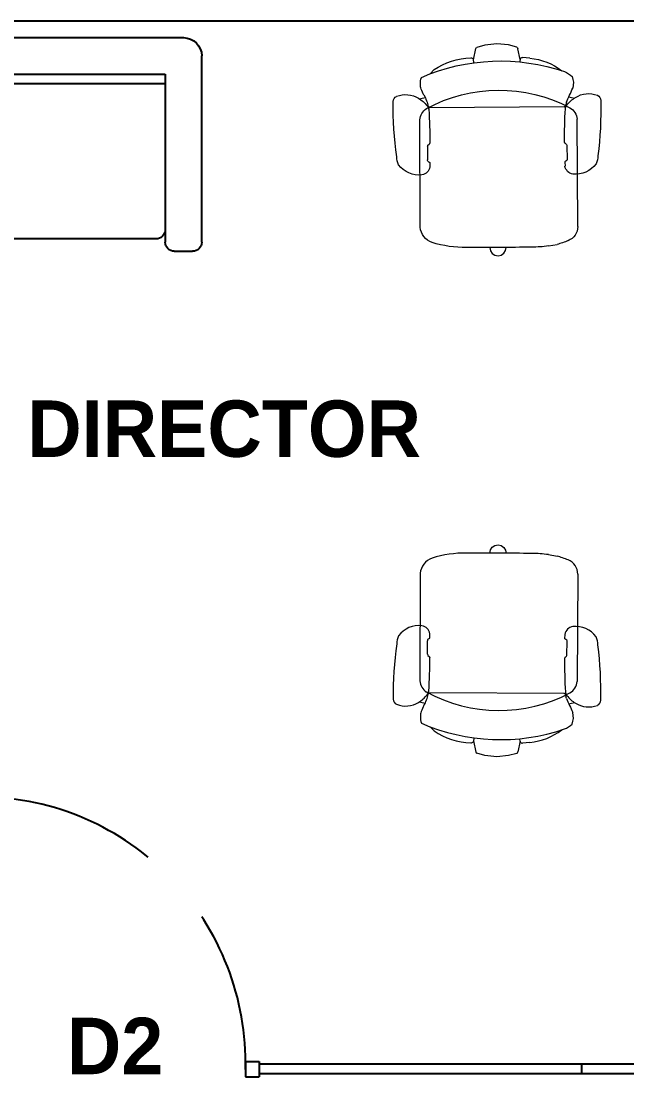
# Model space of a CAD drawing. Header units: inches. Extents: x 484217 to 497210, y -26946 to -21493.
# Drawn here: x 487368.7 to 487453.3, y -24363.5 to -24216.2 of the extents above; entities that cross this region are included whole.
import ezdxf

# ---------------------------------------------------------------- set-up
doc = ezdxf.new("R2010")
doc.units = ezdxf.units.IN
doc.header["$LTSCALE"] = 20
doc.header["$MEASUREMENT"] = 0
doc.linetypes.add('DASHED', pattern=[0.75, 0.5, -0.25])
doc.layers.add('A-furniture', color=50, linetype='Continuous', lineweight=9)
doc.layers.add('I-ANNO-TEXT', color=7, linetype='Continuous', lineweight=18)
for name, color, linetype in [('furniture', 4, 'Continuous'), ('GLAZING', 4, 'Continuous'), ('I-WALL-IN', 3, 'Continuous')]:
    doc.layers.add(name, color=color, linetype=linetype)
doc.styles.add('MICRO', font='')
doc.styles.get('MICRO').set_extended_font_data('MicrogrammaSSi', bold=True)

# ---------------------------------------------------------------- blocks, each defined once
blk = doc.blocks.new('A$C6A0E07C9')
at = {"layer": 'A-furniture'}
for p, q in [((-0.2138, 0.2718), (0.1182, 0.2876)), ((-0.0121, 0.2424), (-0.025, 0.2422)), ((-0.0115, 0.2426), (-0.0121, 0.2424)), ((-0.0112, 0.2428), (-0.0115, 0.2426)), ((-0.0079, 0.2484), (-0.0112, 0.2428)), ((0.0377, 0.2515), (-0.0033, 0.2499)), ((0.0418, 0.2505), (0.045, 0.2473)), ((0.045, 0.2473), (0.0464, 0.2461)), ((0.0464, 0.2461), (0.0478, 0.2453)), ((0.0478, 0.2453), (0.0485, 0.2451)), ((0.1585, 0.2497), (0.1792, -0.1667)), ((-0.2691, 0.1773), (-0.2664, 0.2046)), ((0.3152, 0.1516), (0.3188, 0.1294)), ((0.3146, 0.1213), (0.3056, 0.1197)), ((0.3131, 0.1211), (0.3466, 0.116)), ((0.3514, 0.1128), (0.36, 0.0876)), ((0.36, 0.0876), (0.3659, 0.0513)), ((-0.2893, 0.0294), (-0.2841, 0.0379)), ((-0.2841, 0.0379), (-0.2762, 0.0438)), ((-0.2762, 0.0438), (-0.2666, 0.0462)), ((0.3659, 0.0513), (0.3636, 0.0146)), ((-0.2907, 0.0196), (-0.2893, 0.0294)), ((-0.2883, 0.01), (-0.2907, 0.0196)), ((-0.2824, 0.002), (-0.2883, 0.01)), ((-0.2739, -0.003), (-0.2824, 0.002)), ((0.3636, 0.0146), (0.3576, -0.0113)), ((-0.2641, -0.0045), (-0.2739, -0.003)), ((0.3108, -0.0224), (0.3218, -0.0234)), ((0.3197, -0.023), (0.3546, -0.0146)), ((0.3546, -0.0146), (0.3564, -0.0132)), ((0.3564, -0.0132), (0.3576, -0.0113)), ((0.2962, -0.1472), (0.2839, -0.1595)), ((0.0087, -0.176), (-0.0042, -0.1772)), ((0.0094, -0.1763), (0.0087, -0.176)), ((0.0097, -0.1764), (0.0094, -0.1763)), ((0.0135, -0.1816), (0.0097, -0.1764)), ((0.0591, -0.1802), (0.0183, -0.1827)), ((0.0631, -0.1788), (0.066, -0.1753)), ((0.066, -0.1753), (0.0673, -0.174)), ((0.0673, -0.174), (0.0686, -0.173)), ((0.0686, -0.173), (0.0692, -0.1728)), ((-0.1895, -0.2174), (0.1433, -0.1996))]:
    blk.add_line(p, q, dxfattribs=at)
for centre, radius, start, end in [((0.2241, -0.8917), 1.2574, 92.3594, 100.1757), ((0.1721, 0.3454), 0.0192, 28.1256, 89.2436), ((0.0274, 0.2777), 0.0792, 129.4999, 189.1152), ((0.0065, 0.2825), 0.0635, 94.0792, 117.5938), ((0.1209, 0.3234), 0.0749, 330.3794, 24.513), ((-0.21, 0.2233), 0.0487, 94.526, 161.0109), ((-0.0222, 0.2712), 0.0292, 192.0047, 264.4409), ((0.117, 0.2414), 0.0463, 34.0902, 88.4441), ((-0.2488, 0.0248), 0.4712, 334.5973, 30.9732), ((0.1077, 0.3263), 0.0879, 309.6726, 333.0223), ((-1.1254, 2.7931), 2.8487, 297.1157, 298.0695), ((-0.9196, -0.0126), 1.143, 14.0931, 15.0056), ((0.2336, 0.2226), 0.0597, 72.5282, 107.7011), ((0.1951, 0.2221), 0.0806, 25.5198, 45.5387), ((0.5941, -0.0351), 0.8932, 162.1203, 164.4323), ((-0.0038, 0.2437), 0.00623, 84.8455, 131.3174), ((0.0374, 0.2414), 0.0101, 64.5281, 88.6391), ((0.0007, 1.5534), 1.3091, 272.0899, 276.676), ((0.1493, 0.274), 0.0211, 279.8693, 313.3434), ((0.1704, 0.2449), 0.0129, 130.1366, 158.0173), ((0.1866, 0.1808), 0.0779, 100.0525, 108.2672), ((-0.3014, 0.0263), 0.6141, 339.6108, 22.0467), ((0.1276, 0.1249), 0.1894, 8.0925, 40.8276), ((0.1816, 0.1421), 0.4521, 175.5289, 182.0991), ((72.2191, 3.6268), 72.5738, 182.765274, 182.924882), ((0.31, 0.1288), 0.0088, 301.088, 3.1667), ((0.3467, 0.1108), 0.00513, 22.8184, 91.0076), ((0.1162, -0.0378), 0.2107, 328.6962, 1.8079), ((0.3177, -0.0315), 0.00903, 2.1237, 63.3709), ((0.0809, -0.0616), 0.3414, 182.481, 200.7553), ((-0.1856, -0.1603), 0.0572, 202.8821, 266.1169), ((0.0015, -0.2058), 0.0292, 101.2525, 173.6887), ((0.0171, -0.1766), 0.00623, 234.376, 280.848), ((0.0579, -0.1702), 0.0101, 277.0543, 301.1654), ((0.1515, -1.4793), 1.3091, 89.0174, 93.6036), ((0.138, -0.155), 0.0449, 276.7939, 330.1521), ((0.1724, -0.1915), 0.0211, 52.3501, 85.8241), ((0.197, -0.1553), 0.0211, 212.6602, 229.0352), ((0.1633, -0.2919), 0.1223, 63.0548, 80.6357), ((0.1362, -0.2476), 0.0879, 32.6712, 56.0209), ((-0.9196, -0.0126), 1.143, 350.6964, 351.6126), ((0.3239, 0.0551), 0.2601, 246.1539, 250.8174), ((0.249, -0.1528), 0.0392, 254.2998, 275.9911), ((0.2537, -0.1401), 0.0518, 269.3553, 293.3788), ((0.0516, -0.2073), 0.0792, 176.5782, 236.1936), ((0.1491, -0.2435), 0.0749, 341.1805, 35.314), ((0.0312, -0.2142), 0.0635, 248.0997, 271.6142), ((0.1312, 0.9758), 1.2574, 265.5178, 273.334), ((0.2022, -0.2604), 0.0192, 276.4498, 337.5679)]:
    blk.add_arc(centre, radius, start, end, dxfattribs=at)
blk = doc.blocks.new('glass doors- 900')
for p, q in [((387080.9, -15045.5), (387080.9, -14224.6)), ((387102.3, -15045.5), (387102.3, -14226.3)), ((387070.1, -14365.5), (387038, -14365.5)), ((387080.9, -14354.8), (387070.1, -14354.8)), ((387070.1, -14408.4), (387070.1, -14354.8)), ((387102.3, -14354.8), (387113, -14354.8)), ((387113, -14408.4), (387113, -14354.8)), ((387113, -14365.5), (387145.1, -14365.5)), ((387016.6, -14483.4), (387016.6, -14387)), ((387038, -14483.4), (387038, -14397.7)), ((387070.1, -14397.7), (387038, -14397.7)), ((387113, -14397.7), (387145.1, -14397.7)), ((387145.1, -14483.4), (387145.1, -14397.7)), ((387166.6, -14483.4), (387166.6, -14387)), ((387080.9, -14408.4), (387070.1, -14408.4)), ((387102.3, -14408.4), (387113, -14408.4)), ((387038, -14483.4), (387016.6, -14483.4)), ((387145.1, -14483.4), (387166.6, -14483.4)), ((387038, -15045.5), (387038, -15092.6)), ((387080.9, -15045.5), (387038, -15045.5)), ((387080.9, -15045.5), (387080.9, -15092.6)), ((387080.9, -15045.5), (387080.9, -15092.6)), ((387080.9, -15045.5), (387102.3, -15045.5)), ((387895.1, -15045.5), (387895.1, -15092.6)), ((387895.1, -15045.5), (387895.1, -15092.6)), ((387895.1, -15045.5), (387895.1, -15045.5)), ((387895.1, -15045.5), (387938, -15045.5)), ((387938, -15045.5), (387938, -15092.6)), ((387080.9, -15092.6), (387038, -15092.6)), ((387895.1, -15092.6), (387938, -15092.6))]:
    blk.add_line(p, q)
at = {"linetype": 'DASHED', "ltscale": 50}
blk.add_arc((387070.1, -15049.8), 825.3, 358.6028, 89.255, dxfattribs=at)
for centre, start, end in [((387038, -14387), 90, 180), ((387145.1, -14387), 0, 90)]:
    blk.add_arc(centre, 21.4, start, end)
blk = doc.blocks.new('CH_13')
for p, q in [((275, 0), (-275, 0)), ((-325, -558.9), (-325, -50)), ((325, -558.9), (325, -50)), ((-225, -100), (-225, -558.9)), ((225, -100), (-225, -100)), ((225, -100), (225, -558.9)), ((225, -125), (-225, -125)), ((-200, -550), (200, -550)), ((-250, -583.9), (-300, -583.9)), ((250, -583.9), (300, -583.9))]:
    blk.add_line(p, q)
for centre, radius, start, end in [((-275, -50), 50, 90, 180), ((275, -50), 50, 0, 90), ((-200, -525), 25, 180, 270), ((200, -525), 25, 270, 0), ((-300, -558.9), 25, 180, 270), ((-250, -558.9), 25, 270, 0), ((250, -558.9), 25, 180, 270), ((300, -558.9), 25, 270, 0)]:
    blk.add_arc(centre, radius, start, end)

msp = doc.modelspace()

# ---------------------------------------------------------------- linework, layer by layer
at = {"layer": 'GLAZING', "elevation": 6.93}
for points in [[(487446.95, -24361.76), (487401.95, -24361.76)], [(487401.95, -24361.76), (487401.95, -24363.11)], [(487446.95, -24361.76), (487446.95, -24363.11)], [(487491.95, -24361.76), (487446.95, -24361.76)], [(487446.95, -24363.11), (487401.95, -24363.11)], [(487491.95, -24363.11), (487446.95, -24363.11)]]:
    msp.add_lwpolyline(points, dxfattribs=at)
at = {"layer": 'I-WALL-IN'}
msp.add_line((487554.95, -24216.22, 6.93), (487320.95, -24216.22, 6.93), dxfattribs=at)

# ---------------------------------------------------------------- block references
at = {"layer": 'A-furniture'}
for p, xscale, yscale, zscale, rotation in [((487433.71, -24235.94, -23.67), -44.99999999998288, 45, 45, 273.1434728385197), ((487433.71, -24302.32, -23.67), 44.99999999998288, 44.99999999998288, 44.99999999998288, 266.8565271614803)]:
    msp.add_blockref('A$C6A0E07C9', p, dxfattribs=dict(at, xscale=xscale, yscale=yscale, zscale=zscale, rotation=rotation))
at = {"layer": 'furniture', "extrusion": (0, 0, -1), "xscale": 0.05105496469259303, "yscale": 0.05105496469259303, "zscale": -0.05105496469259303}
msp.add_blockref('CH_13', (-487377.33, -24218.53), dxfattribs=at)
at = {"layer": 'GLAZING', "xscale": 0.04500000025145709, "yscale": 0.04500000025145709, "zscale": 0.04500000025145709}
msp.add_blockref('glass doors- 900', (469944.74, -23684.36, 6.93), dxfattribs=at)

# ---------------------------------------------------------------- texts
at = {"layer": 'I-ANNO-TEXT', "char_height": 7.875, "attachment_point": 1, "style": 'MICRO'}
for s, insert in [('{\\fBahnschrift Light|b1|i0|c0|p34;DIRECTOR  }', (487369.55, -24269.15)), ('{\\fBahnschrift Light|b1|i0|c0|p34;D2}', (487375.08, -24355.28, 6.93))]:
    msp.add_mtext_dynamic_manual_height_columns(s, width=7.4099, gutter_width=1.5, heights=[0], dxfattribs=dict(at, insert=insert))

doc.saveas('drawing.dxf')
